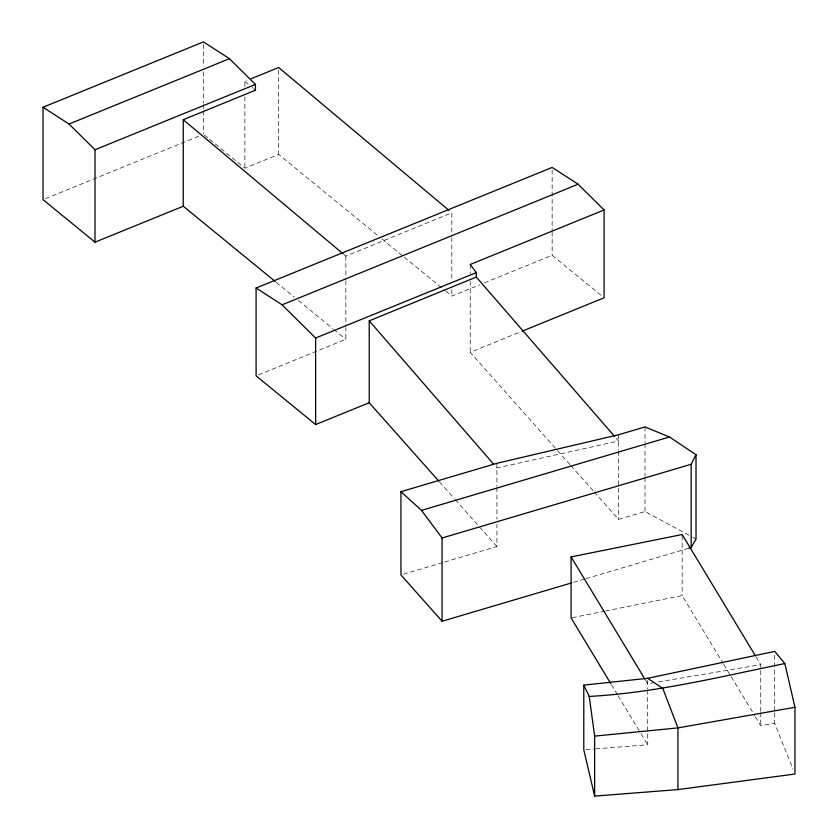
<?xml version="1.0" encoding="UTF-8"?>
<svg xmlns="http://www.w3.org/2000/svg" width="838" height="838" viewBox="0 0 838 838"><rect width="100%" height="100%" fill="white"/><g stroke="black" fill="none" stroke-linecap="round" stroke-linejoin="round"><path stroke-width="0.63" stroke-dasharray="4.19 3.14" d="M244.853 86.513L244.853 81.328L246.969 80.469M343.999 254.574L345.853 256.124L451.829 212.779L451.829 236.222M45.462 198.669L199.853 135.777M209.531 139.265L244.853 168.176L278.666 154.402L377.907 235.625M258.492 374.869L345.853 339.285L345.853 327.595M445.753 291.153L451.829 296.118L479.629 284.805M484.458 282.835L552.137 255.265L602.093 296.16M569.987 464.65L470.233 352.316L520.88 331.68M403.445 574.198L443.323 562.392M444.569 562.026L496.913 546.533L496.913 524.284M594.278 492L618.57 519.351L645.009 511.526L691.476 536.592M573.506 582.347L584.767 579.006M586.024 578.639L688.658 548.262M572.364 617.669L604.282 611.248M605.56 610.986L682.153 595.567L723.131 663.392M654.771 682.551L647.711 683.745L645.019 679.293M658.312 681.954L760.757 664.639L760.757 711.389M755.384 716.773L760.757 725.666L774.7 723.309L793.02 769.19M585.783 749.601L594.77 748.9M595.776 748.826L647.711 744.762L647.711 690.229M692.607 537.2L696.011 539.033M381.96 238.935L403.225 256.344M404.241 257.172L444.748 290.325M204.482 135.138L208.515 138.438M276.163 282.259L294.348 297.144M298.38 300.444L332.717 328.548M333.734 329.376L345.853 339.285M244.853 81.328L248.823 84.659M252.123 87.435L253.443 88.545M570.856 465.624L593.409 491.026M439.583 481.976L454.343 498.6M455.212 499.584L496.913 546.533M616.14 438.211L618.57 441.008L496.913 467.981L495.31 466.148M756.054 656.856L760.757 664.639M723.812 664.503L730.527 675.627M731.197 676.737L754.713 715.662M611.415 684.688L617.459 694.702M618.13 695.812L640.316 732.527M640.986 733.638L647.711 744.762M774.7 655.326L774.7 711.546M774.7 712.845L774.7 723.309M760.757 712.677L760.757 725.666M682.153 535.838L682.153 595.567M647.711 680.466L647.711 688.93M645.009 426.93L645.009 442.548M645.009 443.847L645.009 476.393M645.009 477.691L645.009 511.526M618.57 434.754L618.57 450.142M618.57 451.452L618.57 519.351M552.137 170.03L552.137 230.733M552.137 232.021L552.137 255.265M496.913 463.288L496.913 486.312M496.913 487.622L496.913 519.047M470.233 264.483L470.233 273.523M470.233 281.275L470.233 352.316M451.829 237.521L451.829 280.5M451.829 289.613L451.829 296.118M345.853 256.124L345.853 279.515M345.853 280.814L345.853 326.296M278.666 70.099L278.666 154.402M244.853 96.883L244.853 168.176M203.466 44.508L203.466 66.631M203.466 71.838L203.466 103.074M203.466 104.373L203.466 109.579M203.466 110.878L203.466 134.31"/><path stroke-width="1.26" d="M688.658 548.262L691.161 547.518L691.161 464.273L696.011 454.709L669.447 436.986L645.009 426.93L618.57 434.754L496.913 463.288L400.952 491.686L400.952 574.941L442.076 621.251L571.003 583.091M691.161 547.518L696.011 539.033L696.011 454.709M251.191 78.741L278.666 67.501L448.885 210.307M183.26 206.232L183.26 119.719L255.433 90.211L255.433 84.418L229.455 58.691L203.466 41.9L43.042 107.243L43.042 199.654L95.008 242.172L183.26 206.232L275.157 281.432M438.714 480.991L369.223 402.743L369.223 320.849L476.288 277.064L476.288 272.601L470.233 264.483L604.093 209.961L604.093 297.794L522.095 331.188M43.042 107.243L69.03 124.034L229.455 58.691M69.03 124.034L95.008 149.761L255.433 84.418M369.223 402.743L315.622 424.562L256.093 375.843L256.093 288.021L552.137 167.443L578.115 184.234L604.093 209.961M256.093 288.021L282.081 304.812L578.115 184.234M282.081 304.812L315.622 338.039L476.288 272.601M400.952 491.686L421.514 510.373L669.447 436.986M421.514 510.373L442.076 537.996L691.161 464.273M784.829 663.549C720.031 676.8 655.494 692.806 589.219 696.441L583.793 685.138L647.711 678.288L774.7 651.398L784.829 663.549L794.958 707.272L794.958 774.019L677.932 789.595L594.645 796.1L583.793 749.759L583.793 685.138M610.745 683.578L571.087 617.931L571.087 556.903L682.153 534.539L755.384 655.745M794.958 707.272L677.932 727.897L594.645 736.12L594.645 796.1M647.711 678.288L662.816 688.501L677.932 727.897L677.932 789.595M254.773 89.656L255.433 90.211M183.26 119.719L343.077 253.799M476.288 277.064L614.526 436.347M369.223 320.849L493.718 464.304M571.087 556.903L645.019 679.293M589.219 696.441L594.645 736.12M442.076 537.996L442.076 621.251M315.622 338.039L315.622 424.562M95.008 149.761L95.008 242.172"/></g></svg>
